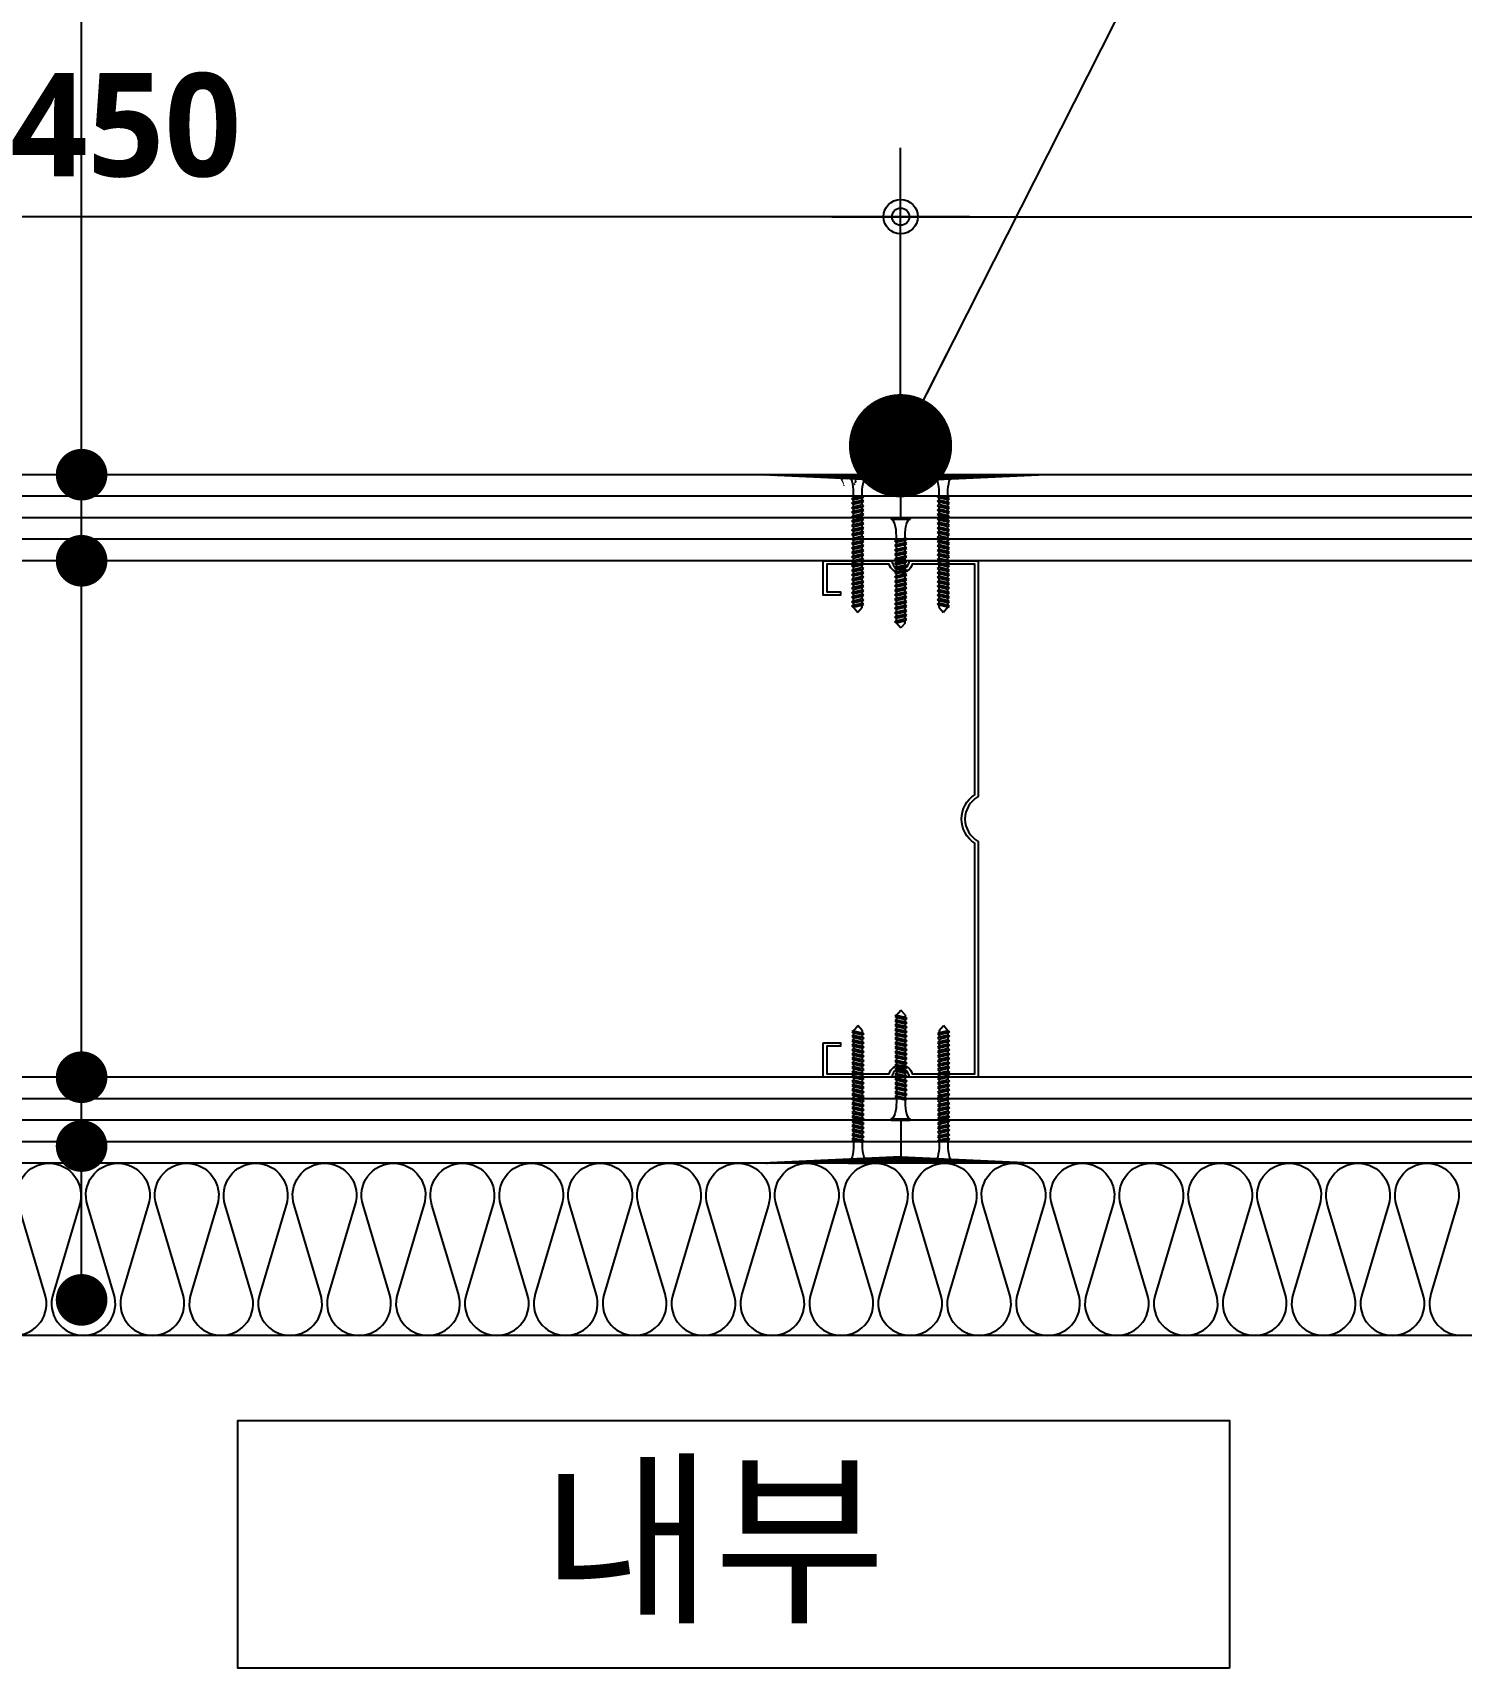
# Model space of a CAD drawing. Extents: x 200 to 24872, y 200 to 5740.
# Drawn here: x 19695.4 to 20110.3, y 1732 to 2207 of the extents above; entities that cross this region are included whole.
import ezdxf

# ---------------------------------------------------------------- set-up
doc = ezdxf.new("R2010")
doc.units = 0
doc.header["$LTSCALE"] = 10
doc.header["$MEASUREMENT"] = 0
doc.header["$PDSIZE"] = -2
doc.layers.get('0').update_dxf_attribs({"linetype": 'CONTINUOUS'})
doc.layers.get('Defpoints').update_dxf_attribs({"color": 143, "linetype": 'CONTINUOUS'})
for name, color, linetype in [('A-ANNO-LEAD', 4, 'CONTINUOUS'), ('A-ANNO-TEXT1', 7, 'CONTINUOUS'), ('A-DIM', 7, 'CONTINUOUS'), ('A-ELE9', 9, 'CONTINUOUS'), ('A-insul', 251, 'CONTINUOUS'), ('A-LEADER', 7, 'CONTINUOUS'), ('A-ST-AXIS-BUB', 7, 'CONTINUOUS'), ('A-ST-AXIS-DIM', 7, 'CONTINUOUS'), ('A-STUD', 3, 'CONTINUOUS'), ('A-WALL-DRY', 7, 'CONTINUOUS'), ('나사못32', 8, 'CONTINUOUS'), ('나사못40', 8, 'CONTINUOUS'), ('조인트컴파운드', 8, 'CONTINUOUS')]:
    doc.layers.add(name, color=color, linetype=linetype)
doc.styles.add('2020음성 1차', font='NanumGothicBold.ttf')
doc.dimstyles.new('DLEADER', dxfattribs={"dimscale": 50, "dimtxt": 3, "dimasz": 3, "dimexe": 1, "dimexo": 8, "dimgap": 1, "dimtad": 1, "dimdec": 0, "dimrnd": 0.25, "dimdsep": 32, "dimtxsty": '2020음성 1차', "dimblk": 'DOT', "dimcen": 5, "dimclrd": 4, "dimclre": 4, "dimclrt": 3, "dimadec": 0, "dimazin": 0, "dimtfac": 1, "dimtdec": 0, "dimtix": 1, "dimtmove": 2, "dimatfit": 1, "dimldrblk": 'DOT', "dimfxl": 1, "dimarcsym": 0})
doc.dimstyles.new('RI-DOT-150', dxfattribs={"dimscale": 150, "dimtxt": 3, "dimasz": 1, "dimexe": 2, "dimexo": 2, "dimgap": 1, "dimtad": 1, "dimdec": 0, "dimzin": 9, "dimdsep": 46, "dimtxsty": '2020음성 1차', "dimcen": 0, "dimclrd": 256, "dimclre": 256, "dimclrt": 3, "dimadec": 0, "dimazin": 0, "dimtm": 1e-09, "dimtfac": 1, "dimtdec": 0, "dimtix": 1, "dimtmove": 2, "dimatfit": 3, "dimfxl": 1.25, "dimtolj": 1, "dimtzin": 0, "dimlwd": -1, "dimlwe": -1, "dimarcsym": 0})

# ---------------------------------------------------------------- blocks, each defined once
blk = doc.blocks.new('DIMDOT')
at = {"layer": 'A-DIM', "color": 7, "linetype": 'Continuous'}
blk.add_line((-2, 0), (2, 0), dxfattribs=at)
for radius in [0.5, 0.25]:
    blk.add_circle((0, 0), radius, dxfattribs=at)
blk = doc.blocks.new('*D153')
at = {"layer": 'A-ST-AXIS-DIM'}
for p, q in [((19947.48585798964, 2086.111153102946), (19947.48585798964, 2173.61115309353)), ((20397.48585798964, 2086.111153100814), (20397.48585798964, 2173.61115309353)), ((19957.48585798964, 2153.61115309353), (20387.48585798964, 2153.61115309353))]:
    blk.add_line(p, q, dxfattribs=at)
at = {"layer": 'Defpoints', "color": 0}
for p in [(20397.48585798964, 2153.61115309353), (19947.48585798964, 2071.111153102946), (20397.48585798964, 2071.111153100814)]:
    blk.add_point(p, dxfattribs=at)
at = {"layer": 'A-ST-AXIS-DIM', "linetype": 'ByBlock', "xscale": 10, "yscale": 10, "zscale": 10, "rotation": 180}
blk.add_blockref('DIMDOT', (19947.48585798964, 2153.61115309353), dxfattribs=at)
at = {"layer": 'A-ST-AXIS-DIM', "linetype": 'ByBlock', "xscale": 10, "yscale": 10, "zscale": 10}
blk.add_blockref('DIMDOT', (20397.48585798964, 2153.61115309353), dxfattribs=at)
at = {"layer": 'A-ST-AXIS-DIM', "color": 3, "ltscale": 10, "insert": (20172.48585798964, 2180.102630366258), "char_height": 30, "attachment_point": 5, "style": '2020음성 1차'}
blk.add_mtext('\\A1;450', dxfattribs=at)
blk = doc.blocks.new('*D154')
at = {"layer": 'A-ST-AXIS-DIM'}
for p, q in [((19497.48585798964, 2086.111153100814), (19497.48585798964, 2173.61115309353)), ((19947.48585798964, 2086.111153102946), (19947.48585798964, 2173.61115309353)), ((19937.48585798964, 2153.61115309353), (19507.48585798964, 2153.61115309353))]:
    blk.add_line(p, q, dxfattribs=at)
at = {"layer": 'Defpoints', "color": 0}
for p in [(19497.48585798964, 2153.61115309353), (19497.48585798964, 2071.111153100814), (19947.48585798964, 2071.111153102946)]:
    blk.add_point(p, dxfattribs=at)
at = {"layer": 'A-ST-AXIS-DIM', "linetype": 'ByBlock', "xscale": 10, "yscale": 10, "zscale": 10, "rotation": 180}
blk.add_blockref('DIMDOT', (19497.48585798964, 2153.61115309353), dxfattribs=at)
at = {"layer": 'A-ST-AXIS-DIM', "linetype": 'ByBlock', "xscale": 10, "yscale": 10, "zscale": 10}
blk.add_blockref('DIMDOT', (19947.48585798964, 2153.61115309353), dxfattribs=at)
at = {"layer": 'A-ST-AXIS-DIM', "color": 3, "ltscale": 10, "insert": (19722.48585798964, 2180.102630366258), "char_height": 30, "attachment_point": 5, "style": '2020음성 1차'}
blk.add_mtext('\\A1;450', dxfattribs=at)
blk = doc.blocks.new('_Dot')
at = {"color": 0, "lineweight": -2}
blk.add_line((-0.5, 0), (-1, 0), dxfattribs=at)
at = {"color": 0, "const_width": 0.5}
blk.add_lwpolyline([(-0.25, 0, 1), (0.25, 0, 1)], format="xyb", close=True, dxfattribs=at)
blk = doc.blocks.new('SYM-DOT')
at = {"layer": 'A-LEADER', "const_width": 7.5}
blk.add_lwpolyline([(-7.059022421001259, 1.842695543846275, 1), (0.4409775789987407, 1.842695543846275, 1)], format="xyb", close=True, dxfattribs=at)
blk = doc.blocks.new('kcc나사못32')
at = {"layer": '나사못32'}
for p, q in [((1.500005058944225, 29.89999868441373), (1.000005058944225, 29.59999868436717)), ((1.000005058944225, 29.59999868436717), (1.500005058944225, 29.2999986843206)), ((1.500005058944225, 28.59999868436716), (1.000005058944225, 28.2999986843206)), ((1.500005058944225, 30.59999868436717), (2.750005058944225, 31.99999868427403)), ((1.500005058944225, 30.59999868436717), (1.500005058944225, 29.89999868441373)), ((4.000005058944225, 30.49999868427403), (1.500005058944225, 29.89999868441373)), ((4.000005058944225, 29.89999868441373), (1.500005058944225, 29.89999868441373)), ((4.000005058944225, 29.89999868441373), (1.500005058944225, 29.2999986843206)), ((1.500005058944225, 29.2999986843206), (1.500005058944225, 28.59999868436716)), ((4.000005058944225, 29.19999868422747), (1.500005058944225, 28.59999868436716)), ((4.000005058944225, 28.59999868436716), (1.500005058944225, 28.59999868436716)), ((4.000005058944225, 28.59999868436716), (1.500005058944225, 27.99999868427403)), ((4.000005058944225, 30.49999868427403), (2.750005058944225, 31.99999868427403)), ((4.000005058944225, 30.49999868427403), (4.500005058944224, 30.19999868422747)), ((4.500005058944224, 30.19999868422747), (4.000005058944225, 29.89999868441373)), ((4.000005058944225, 29.89999868441373), (4.000005058944225, 29.19999868422747)), ((4.000005058944225, 29.19999868422747), (4.500005058944224, 28.89999868441373)), ((4.500005058944224, 28.89999868441373), (4.000005058944225, 28.59999868436716)), ((4.000005058944225, 28.59999868436716), (4.000005058944225, 27.89999868441373)), ((1.000005058944225, 28.2999986843206), (1.500005058944225, 27.99999868427403)), ((1.500005058944225, 27.2999986843206), (1.000005058944225, 26.99999868427403)), ((1.000005058944225, 26.99999868427403), (1.500005058944225, 26.69999868422747)), ((1.500005058944225, 25.99999868427403), (1.000005058944225, 25.69999868422747)), ((1.000005058944225, 25.69999868422747), (1.500005058944225, 25.39999868441373)), ((1.500005058944225, 24.69999868422747), (1.000005058944225, 24.39999868441373)), ((1.000005058944225, 24.39999868441373), (1.500005058944225, 24.09999868436717)), ((1.500005058944225, 27.99999868427403), (1.500005058944225, 27.2999986843206)), ((4.000005058944225, 27.89999868441373), (1.500005058944225, 27.2999986843206)), ((4.000005058944225, 27.2999986843206), (1.500005058944225, 27.2999986843206)), ((4.000005058944225, 27.2999986843206), (1.500005058944225, 26.69999868422747)), ((1.500005058944225, 26.69999868422747), (1.500005058944225, 25.99999868427403)), ((4.000005058944225, 26.59999868436717), (1.500005058944225, 25.99999868427403)), ((4.000005058944225, 25.99999868427403), (1.500005058944225, 25.99999868427403)), ((4.000005058944225, 25.99999868427403), (1.500005058944225, 25.39999868441373)), ((1.500005058944225, 25.39999868441373), (1.500005058944225, 24.69999868422747)), ((4.000005058944225, 25.2999986843206), (1.500005058944225, 24.69999868422747)), ((4.000005058944225, 24.69999868422747), (1.500005058944225, 24.69999868422747)), ((4.000005058944225, 24.69999868422747), (1.500005058944225, 24.09999868436717)), ((1.500005058944225, 24.09999868436717), (1.500005058944225, 23.39999868441373)), ((4.000005058944225, 23.99999868427403), (1.500005058944225, 23.39999868441373)), ((4.000005058944225, 27.89999868441373), (4.500005058944224, 27.59999868436717)), ((4.500005058944224, 27.59999868436717), (4.000005058944225, 27.2999986843206)), ((4.000005058944225, 27.2999986843206), (4.000005058944225, 26.59999868436717)), ((4.000005058944225, 26.59999868436717), (4.500005058944224, 26.2999986843206)), ((4.500005058944224, 26.2999986843206), (4.000005058944225, 25.99999868427403)), ((4.000005058944225, 25.99999868427403), (4.000005058944225, 25.2999986843206)), ((4.000005058944225, 25.2999986843206), (4.500005058944224, 24.99999868427404)), ((4.500005058944224, 24.99999868427404), (4.000005058944225, 24.69999868422747)), ((4.000005058944225, 24.69999868422747), (4.000005058944225, 23.99999868427403)), ((4.000005058944225, 23.99999868427403), (4.500005058944224, 23.69999868422747)), ((1.500005058944225, 23.39999868441373), (1.000005058944225, 23.09999868436717)), ((1.000005058944225, 23.09999868436717), (1.500005058944225, 22.7999986843206)), ((1.500005058944225, 22.09999868436717), (1.000005058944225, 21.7999986843206)), ((1.000005058944225, 21.7999986843206), (1.500005058944225, 21.49999868427403)), ((1.500005058944225, 20.7999986843206), (1.000005058944225, 20.49999868427403)), ((1.000005058944225, 20.49999868427403), (1.500005058944225, 20.19999868422747)), ((1.500005058944225, 19.49999868427403), (1.000005058944225, 19.19999868422747)), ((1.000005058944225, 19.19999868422747), (1.500005058944225, 18.89999868441373)), ((4.000005058944225, 23.39999868441373), (1.500005058944225, 23.39999868441373)), ((4.000005058944225, 23.39999868441373), (1.500005058944225, 22.7999986843206)), ((1.500005058944225, 22.7999986843206), (1.500005058944225, 22.09999868436717)), ((4.000005058944225, 22.69999868422747), (1.500005058944225, 22.09999868436717)), ((4.000005058944225, 22.09999868436717), (1.500005058944225, 22.09999868436717)), ((4.000005058944225, 22.09999868436717), (1.500005058944225, 21.49999868427403)), ((1.500005058944225, 21.49999868427403), (1.500005058944225, 20.7999986843206)), ((4.000005058944225, 21.39999868441373), (1.500005058944225, 20.7999986843206)), ((4.000005058944225, 20.7999986843206), (1.500005058944225, 20.7999986843206)), ((4.000005058944225, 20.7999986843206), (1.500005058944225, 20.19999868422747)), ((1.500005058944225, 20.19999868422747), (1.500005058944225, 19.49999868427403)), ((4.000005058944225, 20.09999868436716), (1.500005058944225, 19.49999868427403)), ((4.000005058944225, 19.49999868427403), (1.500005058944225, 19.49999868427403)), ((4.000005058944225, 19.49999868427403), (1.500005058944225, 18.89999868441373)), ((4.500005058944224, 23.69999868422747), (4.000005058944225, 23.39999868441373)), ((4.000005058944225, 23.39999868441373), (4.000005058944225, 22.69999868422747)), ((4.000005058944225, 22.69999868422747), (4.500005058944224, 22.39999868441373)), ((4.500005058944224, 22.39999868441373), (4.000005058944225, 22.09999868436717)), ((4.000005058944225, 22.09999868436717), (4.000005058944225, 21.39999868441373)), ((4.000005058944225, 21.39999868441373), (4.500005058944224, 21.09999868436716)), ((4.500005058944224, 21.09999868436716), (4.000005058944225, 20.7999986843206)), ((4.000005058944225, 20.7999986843206), (4.000005058944225, 20.09999868436716)), ((4.000005058944225, 20.09999868436716), (4.500005058944224, 19.7999986843206)), ((4.500005058944224, 19.7999986843206), (4.000005058944225, 19.49999868427403)), ((4.000005058944225, 19.49999868427403), (4.000005058944225, 18.7999986843206)), ((1.500005058944225, 18.19999868422747), (1.000005058944225, 17.89999868441373)), ((1.000005058944225, 17.89999868441373), (1.500005058944225, 17.59999868436716)), ((1.500005058944225, 16.89999868441373), (1.000005058944225, 16.59999868436716)), ((1.000005058944225, 16.59999868436716), (1.500005058944225, 16.2999986843206)), ((1.500005058944225, 15.59999868436716), (1.000005058944225, 15.2999986843206)), ((1.000005058944225, 15.2999986843206), (1.500005058944225, 14.99999868427403)), ((1.500005058944225, 14.2999986843206), (1.000005058944225, 13.99999868427403)), ((1.500005058944225, 18.89999868441373), (1.500005058944225, 18.19999868422747)), ((4.000005058944225, 18.7999986843206), (1.500005058944225, 18.19999868422747)), ((4.000005058944225, 18.19999868422747), (1.500005058944225, 18.19999868422747)), ((4.000005058944225, 18.19999868422747), (1.500005058944225, 17.59999868436716)), ((1.500005058944225, 17.59999868436716), (1.500005058944225, 16.89999868441373)), ((4.000005058944225, 17.49999868427403), (1.500005058944225, 16.89999868441373)), ((4.000005058944225, 16.89999868441373), (1.500005058944225, 16.89999868441373)), ((4.000005058944225, 16.89999868441373), (1.500005058944225, 16.2999986843206)), ((1.500005058944225, 16.2999986843206), (1.500005058944225, 15.59999868436716)), ((4.000005058944225, 16.19999868422747), (1.500005058944225, 15.59999868436716)), ((4.000005058944225, 15.59999868436716), (1.500005058944225, 15.59999868436716)), ((4.000005058944225, 15.59999868436716), (1.500005058944225, 14.99999868427403)), ((1.500005058944225, 14.99999868427403), (1.500005058944225, 14.2999986843206)), ((4.000005058944225, 14.89999868441373), (1.500005058944225, 14.2999986843206)), ((4.000005058944225, 14.2999986843206), (1.500005058944225, 14.2999986843206)), ((4.000005058944225, 14.2999986843206), (1.500005058944225, 13.69999868422747)), ((4.000005058944225, 18.7999986843206), (4.500005058944224, 18.49999868427403)), ((4.500005058944224, 18.49999868427403), (4.000005058944225, 18.19999868422747)), ((4.000005058944225, 18.19999868422747), (4.000005058944225, 17.49999868427403)), ((4.000005058944225, 17.49999868427403), (4.500005058944224, 17.19999868422746)), ((4.500005058944224, 17.19999868422746), (4.000005058944225, 16.89999868441373)), ((4.000005058944225, 16.89999868441373), (4.000005058944225, 16.19999868422747)), ((4.000005058944225, 16.19999868422747), (4.500005058944224, 15.89999868441373)), ((4.500005058944224, 15.89999868441373), (4.000005058944225, 15.59999868436716)), ((4.000005058944225, 15.59999868436716), (4.000005058944225, 14.89999868441373)), ((4.000005058944225, 14.89999868441373), (4.500005058944224, 14.59999868436716)), ((4.500005058944224, 14.59999868436716), (4.000005058944225, 14.2999986843206)), ((4.000005058944225, 14.2999986843206), (4.000005058944225, 13.59999868436716)), ((1.000005058944225, 13.99999868427403), (1.500005058944225, 13.69999868422747)), ((1.500005058944225, 12.99999868427403), (1.000005058944225, 12.69999868422746)), ((1.000005058944225, 12.69999868422746), (1.500005058944225, 12.39999868441373)), ((1.500005058944225, 11.69999868422746), (1.000005058944225, 11.39999868441373)), ((1.000005058944225, 11.39999868441373), (1.500005058944225, 11.09999868436716)), ((1.500005058944225, 10.39999868441373), (1.000005058944225, 10.09999868436716)), ((1.000005058944225, 10.09999868436716), (1.500005058944225, 9.799998684320597)), ((1.500005058944225, 13.69999868422747), (1.500005058944225, 12.99999868427403)), ((4.000005058944225, 13.59999868436716), (1.500005058944225, 12.99999868427403)), ((4.000005058944225, 12.99999868427403), (1.500005058944225, 12.99999868427403)), ((4.000005058944225, 12.99999868427403), (1.500005058944225, 12.39999868441373)), ((1.500005058944225, 12.39999868441373), (1.500005058944225, 11.69999868422746)), ((4.000005058944225, 12.2999986843206), (1.500005058944225, 11.69999868422746)), ((4.000005058944225, 11.69999868422746), (1.500005058944225, 11.69999868422746)), ((4.000005058944225, 11.69999868422746), (1.500005058944225, 11.09999868436716)), ((1.500005058944225, 11.09999868436716), (1.500005058944225, 10.39999868441373)), ((4.000005058944225, 10.99999868427403), (1.500005058944225, 10.39999868441373)), ((4.000005058944225, 10.39999868441373), (1.500005058944225, 10.39999868441373)), ((4.000005058944225, 10.39999868441373), (1.500005058944225, 9.799998684320597)), ((1.500005058944225, 9.799998684320597), (1.500005058944225, 9.099998684367165)), ((4.000005058944225, 9.699998684227467), (1.500005058944225, 9.099998684367165)), ((4.000005058944225, 13.59999868436716), (4.500005058944224, 13.2999986843206)), ((4.500005058944224, 13.2999986843206), (4.000005058944225, 12.99999868427403)), ((4.000005058944225, 12.99999868427403), (4.000005058944225, 12.2999986843206)), ((4.000005058944225, 12.2999986843206), (4.500005058944224, 11.99999868427403)), ((4.500005058944224, 11.99999868427403), (4.000005058944225, 11.69999868422746)), ((4.000005058944225, 11.69999868422746), (4.000005058944225, 10.99999868427403)), ((4.000005058944225, 10.99999868427403), (4.500005058944224, 10.69999868422746)), ((4.500005058944224, 10.69999868422746), (4.000005058944225, 10.39999868441373)), ((4.000005058944225, 10.39999868441373), (4.000005058944225, 9.699998684227467)), ((4.000005058944225, 9.699998684227467), (4.500005058944224, 9.399998684413733)), ((1.500005058944225, 9.099998684367165), (1.000005058944225, 8.799998684320597)), ((1.000005058944225, 8.799998684320597), (1.500005058944225, 8.499998684274033)), ((1.500005058944225, 7.799998684320598), (1.000005058944225, 7.499998684274032)), ((1.000005058944225, 7.499998684274032), (1.500005058944225, 7.199998684227466)), ((1.500005058944225, 6.499998684274032), (1.000005058944225, 6.199998684227466)), ((1.000005058944225, 6.199998684227466), (1.500005058944225, 5.899998684413731)), ((4.000005058944225, 9.099998684367165), (1.500005058944225, 9.099998684367165)), ((4.000005058944225, 9.099998684367165), (1.500005058944225, 8.499998684274033)), ((1.500005058944225, 8.499998684274033), (1.500005058944225, 7.799998684320598)), ((4.000005058944225, 8.399998684413731), (1.500005058944225, 7.799998684320598)), ((4.000005058944225, 7.799998684320598), (1.500005058944225, 7.799998684320598)), ((4.000005058944225, 7.799998684320598), (1.500005058944225, 7.199998684227466)), ((1.500005058944225, 7.199998684227466), (1.500005058944225, 6.499998684274032)), ((4.000005058944225, 7.099998684367164), (1.500005058944225, 6.499998684274032)), ((4.000005058944225, 6.499998684274032), (1.500005058944225, 6.499998684274032)), ((4.000005058944225, 6.499998684274032), (1.500005058944225, 5.899998684413731)), ((1.500005058944225, 5.899998684413731), (1.500005058944225, 5.399998684413731)), ((4.500005058944224, 9.399998684413733), (4.000005058944225, 9.099998684367165)), ((4.000005058944225, 9.099998684367165), (4.000005058944225, 8.399998684413731)), ((4.000005058944225, 8.399998684413731), (4.500005058944224, 8.099998684367165)), ((4.500005058944224, 8.099998684367165), (4.000005058944225, 7.799998684320598)), ((4.000005058944225, 7.799998684320598), (4.000005058944225, 7.099998684367164)), ((4.000005058944225, 7.099998684367164), (4.500005058944224, 6.799998684320598)), ((4.500005058944224, 6.799998684320598), (4.000005058944225, 6.499998684274032)), ((4.000005058944225, 6.499998684274032), (4.000005058944225, 5.399998684413731)), ((5.0589442253e-06, -1.3157259673e-06), (5.0589442253e-06, 0.3999986844137311)), ((5.500005058944224, 0.3999986844137311), (5.0589442253e-06, 0.3999986844137311)), ((5.500005058944224, -1.3157259673e-06), (5.500005058944224, 0.3999986844137311)), ((5.500005058944224, -1.3157259673e-06), (5.0589442253e-06, -1.3157259673e-06))]:
    blk.add_line(p, q, dxfattribs=at)
at = {"layer": '나사못32', "extrusion": (0, 0, -1)}
blk.add_ellipse((5.0589442253e-06, 5.399998684413731), major_axis=(1.549203e-10, 5), ratio=0.3, start_param=1.570796326785601, end_param=3.141592653486512, dxfattribs=at)
at = {"layer": '나사못32'}
blk.add_ellipse((5.500005058944224, 5.399998684413731), major_axis=(2.59983e-11, 5), ratio=0.3, start_param=1.570796326796456, end_param=3.141592653607123, dxfattribs=at)
blk = doc.blocks.new('kcc나사못40')
at = {"layer": '나사못40'}
for p, q in [((1.500000002384354, 38.49999986732496), (1.000000002384354, 38.19999986732496)), ((1.000000002384354, 38.19999986732496), (1.500000002384354, 37.89999986732496)), ((1.500000002384354, 38.49999986732496), (2.750000002384354, 39.99999986732496)), ((1.500000002384354, 38.49999986732496), (4.000000002384353, 37.89999986732496)), ((4.000000002384353, 38.59999986732497), (2.750000002384354, 39.99999986732496)), ((4.000000002384339, 38.59999986732497), (4.000000002384326, 37.89999986732496)), ((1.500000002384354, 37.19999986732496), (1.000000002384354, 36.89999986732496)), ((1.000000002384354, 36.89999986732496), (1.500000002384354, 36.59999986732497)), ((1.500000002384382, 35.89999986732498), (1.000000002384382, 35.59999986732497)), ((1.000000002384382, 35.59999986732497), (1.500000002384382, 35.29999986732498)), ((1.50000000238441, 34.599999867325), (1.00000000238441, 34.299999867325)), ((1.00000000238441, 34.299999867325), (1.50000000238441, 33.999999867325)), ((1.500000002384439, 33.29999986732501), (1.000000002384439, 32.99999986732502)), ((1.500000002384354, 37.89999986732496), (4.000000002384353, 37.29999986732497)), ((1.500000002384354, 37.89999986732495), (1.500000002384354, 37.19999986732496)), ((1.500000002384354, 37.89999986732495), (4.000000002384353, 37.89999986732496)), ((1.500000002384354, 37.19999986732496), (4.000000002384353, 36.59999986732497)), ((1.500000002384354, 36.59999986732497), (4.000000002384353, 35.99999986732497)), ((1.500000002384382, 36.59999986732497), (1.500000002384382, 35.89999986732496)), ((1.500000002384382, 36.59999986732497), (4.000000002384311, 36.59999986732497)), ((1.500000002384382, 35.89999986732498), (4.000000002384382, 35.29999986732498)), ((1.500000002384382, 35.29999986732498), (4.000000002384382, 34.69999986732498)), ((1.50000000238441, 35.29999986732498), (1.50000000238441, 34.59999986732498)), ((1.500000002384382, 35.29999986732498), (4.000000002384382, 35.29999986732498)), ((1.50000000238441, 34.599999867325), (4.00000000238441, 33.999999867325)), ((1.500000002384439, 33.999999867325), (1.500000002384439, 33.299999867325)), ((1.50000000238441, 33.999999867325), (4.00000000238441, 33.39999986732501)), ((1.500000002384439, 33.999999867325), (4.000000002384368, 33.999999867325)), ((1.500000002384439, 33.29999986732501), (4.000000002384439, 32.69999986732502)), ((4.000000002384353, 37.89999986732496), (4.500000002384353, 37.59999986732497)), ((4.500000002384353, 37.59999986732497), (4.000000002384353, 37.29999986732497)), ((4.000000002384326, 37.29999986732496), (4.000000002384311, 36.59999986732497)), ((4.000000002384353, 36.59999986732497), (4.500000002384353, 36.29999986732499)), ((4.500000002384353, 36.29999986732499), (4.000000002384353, 35.99999986732497)), ((4.000000002384353, 35.99999986732497), (4.000000002384339, 35.29999986732498)), ((4.000000002384382, 35.29999986732498), (4.500000002384382, 34.999999867325)), ((4.500000002384382, 34.999999867325), (4.000000002384382, 34.69999986732498)), ((4.000000002384382, 34.69999986732498), (4.000000002384368, 33.999999867325)), ((4.00000000238441, 33.999999867325), (4.50000000238441, 33.69999986732502)), ((4.50000000238441, 33.69999986732502), (4.00000000238441, 33.39999986732501)), ((4.00000000238441, 33.39999986732501), (4.000000002384396, 32.69999986732502)), ((1.000000002384439, 32.99999986732502), (1.500000002384439, 32.69999986732502)), ((1.500000002384467, 31.99999986732503), (1.000000002384467, 31.69999986732503)), ((1.000000002384467, 31.69999986732503), (1.500000002384467, 31.39999986732504)), ((1.500000002384496, 30.69999986732505), (1.000000002384496, 30.39999986732505)), ((1.000000002384496, 30.39999986732505), (1.500000002384496, 30.09999986732506)), ((1.500000002384524, 29.39999986732507), (1.000000002384524, 29.09999986732507)), ((1.000000002384524, 29.09999986732507), (1.500000002384524, 28.79999986732507)), ((1.500000002384439, 32.69999986732502), (4.000000002384439, 32.09999986732503)), ((1.500000002384467, 32.69999986732502), (1.500000002384467, 31.99999986732502)), ((1.500000002384467, 32.69999986732502), (4.000000002384439, 32.69999986732502)), ((1.500000002384467, 31.99999986732503), (4.000000002384467, 31.39999986732504)), ((1.500000002384496, 31.39999986732504), (1.500000002384496, 30.69999986732503)), ((1.500000002384467, 31.39999986732504), (4.000000002384467, 30.79999986732504)), ((1.500000002384496, 31.39999986732504), (4.000000002384425, 31.39999986732504)), ((1.500000002384496, 30.69999986732505), (4.000000002384496, 30.09999986732506)), ((1.500000002384496, 30.09999986732506), (4.000000002384496, 29.49999986732506)), ((1.500000002384524, 30.09999986732506), (1.500000002384524, 29.39999986732505)), ((1.500000002384524, 30.09999986732506), (4.000000002384454, 30.09999986732506)), ((1.500000002384524, 29.39999986732507), (4.000000002384524, 28.79999986732507)), ((1.500000002384552, 28.79999986732507), (1.500000002384552, 28.09999986732507)), ((1.500000002384524, 28.79999986732507), (4.000000002384524, 28.19999986732508)), ((1.500000002384552, 28.79999986732507), (4.000000002384481, 28.79999986732507)), ((4.000000002384439, 32.69999986732502), (4.500000002384438, 32.39999986732504)), ((4.500000002384438, 32.39999986732504), (4.000000002384439, 32.09999986732503)), ((4.000000002384439, 32.09999986732503), (4.000000002384425, 31.39999986732504)), ((4.000000002384467, 31.39999986732504), (4.500000002384467, 31.09999986732506)), ((4.500000002384467, 31.09999986732506), (4.000000002384467, 30.79999986732504)), ((4.000000002384467, 30.79999986732504), (4.000000002384454, 30.09999986732506)), ((4.000000002384496, 30.09999986732506), (4.500000002384496, 29.79999986732507)), ((4.500000002384496, 29.79999986732507), (4.000000002384496, 29.49999986732506)), ((4.000000002384496, 29.49999986732506), (4.000000002384481, 28.79999986732507)), ((4.000000002384524, 28.79999986732507), (4.500000002384523, 28.49999986732509)), ((1.500000002384552, 28.09999986732508), (1.000000002384552, 27.79999986732509)), ((1.000000002384552, 27.79999986732509), (1.500000002384552, 27.49999986732509)), ((1.500000002384581, 26.7999998673251), (1.000000002384581, 26.4999998673251)), ((1.000000002384581, 26.4999998673251), (1.500000002384581, 26.19999986732511)), ((1.500000002384609, 25.49999986732512), (1.000000002384609, 25.19999986732512)), ((1.000000002384609, 25.19999986732512), (1.500000002384609, 24.89999986732512)), ((1.500000002384638, 24.19999986732513), (1.000000002384638, 23.89999986732513)), ((1.000000002384638, 23.89999986732513), (1.500000002384638, 23.59999986732514)), ((1.500000002384552, 28.09999986732508), (4.000000002384552, 27.49999986732509)), ((1.500000002384552, 27.49999986732509), (4.000000002384552, 26.89999986732509)), ((1.500000002384581, 27.49999986732509), (1.500000002384581, 26.79999986732509)), ((1.500000002384581, 27.49999986732509), (4.00000000238451, 27.49999986732509)), ((1.500000002384581, 26.7999998673251), (4.000000002384581, 26.19999986732511)), ((1.500000002384609, 26.19999986732511), (1.500000002384609, 25.4999998673251)), ((1.500000002384581, 26.19999986732511), (4.000000002384581, 25.59999986732511)), ((1.500000002384609, 26.19999986732511), (4.000000002384538, 26.19999986732511)), ((1.500000002384609, 25.49999986732512), (4.000000002384609, 24.89999986732512)), ((1.500000002384609, 24.89999986732512), (4.000000002384609, 24.29999986732513)), ((1.500000002384638, 24.89999986732512), (1.500000002384638, 24.19999986732512)), ((1.500000002384638, 24.89999986732512), (4.000000002384566, 24.89999986732512)), ((1.500000002384638, 24.19999986732513), (4.000000002384638, 23.59999986732514)), ((4.500000002384523, 28.49999986732509), (4.000000002384524, 28.19999986732508)), ((4.000000002384524, 28.19999986732508), (4.00000000238451, 27.49999986732509)), ((4.000000002384552, 27.49999986732509), (4.500000002384552, 27.1999998673251)), ((4.500000002384552, 27.1999998673251), (4.000000002384552, 26.89999986732509)), ((4.000000002384552, 26.89999986732509), (4.000000002384538, 26.19999986732511)), ((4.000000002384581, 26.19999986732511), (4.500000002384581, 25.89999986732512)), ((4.500000002384581, 25.89999986732512), (4.000000002384581, 25.59999986732511)), ((4.000000002384581, 25.59999986732511), (4.000000002384566, 24.89999986732512)), ((4.000000002384609, 24.89999986732512), (4.500000002384608, 24.59999986732514)), ((4.500000002384608, 24.59999986732514), (4.000000002384609, 24.29999986732513)), ((4.000000002384609, 24.29999986732513), (4.000000002384596, 23.59999986732514)), ((1.500000002384666, 22.89999986732515), (1.000000002384666, 22.59999986732515)), ((1.000000002384666, 22.59999986732515), (1.500000002384666, 22.29999986732515)), ((1.500000002384695, 21.59999986732517), (1.000000002384695, 21.29999986732517)), ((1.000000002384695, 21.29999986732517), (1.500000002384695, 20.99999986732517)), ((1.500000002384723, 20.29999986732518), (1.000000002384723, 19.99999986732518)), ((1.000000002384723, 19.99999986732518), (1.500000002384723, 19.69999986732519)), ((1.500000002384666, 23.59999986732514), (1.500000002384666, 22.89999986732514)), ((1.500000002384638, 23.59999986732514), (4.000000002384638, 22.99999986732514)), ((1.500000002384666, 23.59999986732514), (4.000000002384596, 23.59999986732514)), ((1.500000002384666, 22.89999986732515), (4.000000002384666, 22.29999986732515)), ((1.500000002384666, 22.29999986732515), (4.000000002384666, 21.69999986732516)), ((1.500000002384695, 22.29999986732515), (1.500000002384695, 21.59999986732515)), ((1.500000002384666, 22.29999986732515), (4.000000002384623, 22.29999986732515)), ((1.500000002384695, 21.59999986732517), (4.000000002384695, 20.99999986732517)), ((1.500000002384723, 20.99999986732517), (1.500000002384723, 20.29999986732517)), ((1.500000002384695, 20.99999986732517), (4.000000002384695, 20.39999986732518)), ((1.500000002384695, 20.99999986732517), (4.000000002384695, 20.99999986732517)), ((1.500000002384723, 20.29999986732518), (4.000000002384724, 19.69999986732519)), ((1.500000002384723, 19.69999986732519), (4.000000002384724, 19.09999986732519)), ((1.500000002384751, 19.69999986732519), (1.500000002384751, 18.99999986732519)), ((1.500000002384751, 19.69999986732519), (4.000000002384724, 19.69999986732519)), ((4.000000002384638, 23.59999986732514), (4.500000002384637, 23.29999986732516)), ((4.500000002384637, 23.29999986732516), (4.000000002384638, 22.99999986732514)), ((4.000000002384638, 22.99999986732514), (4.000000002384623, 22.29999986732515)), ((4.000000002384666, 22.29999986732515), (4.500000002384666, 21.99999986732517)), ((4.500000002384666, 21.99999986732517), (4.000000002384666, 21.69999986732516)), ((4.000000002384666, 21.69999986732516), (4.000000002384652, 20.99999986732517)), ((4.000000002384695, 20.99999986732517), (4.500000002384695, 20.69999986732519)), ((4.500000002384695, 20.69999986732519), (4.000000002384695, 20.39999986732518)), ((4.000000002384695, 20.39999986732518), (4.00000000238468, 19.69999986732519)), ((4.000000002384724, 19.69999986732519), (4.500000002384723, 19.39999986732521)), ((4.500000002384723, 19.39999986732521), (4.000000002384724, 19.09999986732519)), ((4.000000002384724, 19.09999986732519), (4.000000002384709, 18.39999986732521)), ((1.500000002384751, 18.9999998673252), (1.000000002384751, 18.6999998673252)), ((1.000000002384751, 18.6999998673252), (1.500000002384751, 18.39999986732521)), ((1.50000000238478, 17.69999986732521), (1.00000000238478, 17.39999986732522)), ((1.00000000238478, 17.39999986732522), (1.50000000238478, 17.09999986732522)), ((1.500000002384808, 16.39999986732523), (1.000000002384808, 16.09999986732524)), ((1.000000002384808, 16.09999986732524), (1.500000002384808, 15.79999986732524)), ((1.500000002384837, 15.09999986732525), (1.000000002384837, 14.79999986732525)), ((1.000000002384837, 14.79999986732525), (1.500000002384837, 14.49999986732526)), ((1.500000002384751, 18.9999998673252), (4.000000002384751, 18.39999986732521)), ((1.50000000238478, 18.39999986732521), (1.50000000238478, 17.6999998673252)), ((1.500000002384751, 18.39999986732521), (4.000000002384751, 17.79999986732521)), ((1.50000000238478, 18.39999986732521), (4.000000002384709, 18.39999986732521)), ((1.50000000238478, 17.69999986732521), (4.00000000238478, 17.09999986732522)), ((1.50000000238478, 17.09999986732522), (4.00000000238478, 16.49999986732523)), ((1.500000002384808, 17.09999986732522), (1.500000002384808, 16.39999986732522)), ((1.50000000238478, 17.09999986732522), (4.000000002384737, 17.09999986732522)), ((1.500000002384808, 16.39999986732523), (4.000000002384808, 15.79999986732524)), ((1.500000002384837, 15.79999986732524), (1.500000002384837, 15.09999986732523)), ((1.500000002384808, 15.79999986732524), (4.000000002384808, 15.19999986732524)), ((1.500000002384837, 15.79999986732524), (4.000000002384766, 15.79999986732524)), ((1.500000002384837, 15.09999986732525), (4.000000002384836, 14.49999986732526)), ((1.500000002384837, 14.49999986732526), (4.000000002384836, 13.89999986732526)), ((1.500000002384865, 14.49999986732526), (1.500000002384865, 13.79999986732525)), ((1.500000002384865, 14.49999986732526), (4.000000002384794, 14.49999986732526)), ((4.000000002384751, 18.39999986732521), (4.500000002384751, 18.09999986732522)), ((4.500000002384751, 18.09999986732522), (4.000000002384751, 17.79999986732521)), ((4.000000002384751, 17.79999986732521), (4.000000002384737, 17.09999986732522)), ((4.00000000238478, 17.09999986732522), (4.50000000238478, 16.79999986732524)), ((4.50000000238478, 16.79999986732524), (4.00000000238478, 16.49999986732523)), ((4.00000000238478, 16.49999986732523), (4.000000002384766, 15.79999986732524)), ((4.000000002384808, 15.79999986732524), (4.500000002384809, 15.49999986732526)), ((4.500000002384809, 15.49999986732526), (4.000000002384808, 15.19999986732524)), ((4.000000002384808, 15.19999986732524), (4.000000002384794, 14.49999986732526)), ((4.000000002384836, 14.49999986732526), (4.500000002384836, 14.19999986732527)), ((1.500000002384865, 13.79999986732527), (1.000000002384865, 13.49999986732527)), ((1.000000002384865, 13.49999986732527), (1.500000002384865, 13.19999986732527)), ((1.500000002384894, 12.49999986732528), (1.000000002384894, 12.19999986732529)), ((1.000000002384894, 12.19999986732529), (1.500000002384894, 11.89999986732529)), ((1.500000002384922, 11.1999998673253), (1.000000002384922, 10.8999998673253)), ((1.000000002384922, 10.8999998673253), (1.500000002384922, 10.59999986732531)), ((1.50000000238495, 9.89999986732532), (1.00000000238495, 9.599999867325323)), ((1.00000000238495, 9.599999867325323), (1.50000000238495, 9.299999867325324)), ((1.500000002384865, 13.79999986732527), (4.000000002384866, 13.19999986732527)), ((1.500000002384894, 13.19999986732527), (1.500000002384894, 12.49999986732527)), ((1.500000002384865, 13.19999986732527), (4.000000002384866, 12.59999986732528)), ((1.500000002384894, 13.19999986732527), (4.000000002384823, 13.19999986732527)), ((1.500000002384894, 12.49999986732528), (4.000000002384893, 11.89999986732529)), ((1.500000002384894, 11.89999986732529), (4.000000002384893, 11.2999998673253)), ((1.500000002384922, 11.89999986732529), (1.500000002384922, 11.19999986732529)), ((1.500000002384922, 11.89999986732529), (4.000000002384851, 11.89999986732529)), ((1.500000002384922, 11.1999998673253), (4.000000002384922, 10.59999986732531)), ((1.50000000238495, 10.59999986732531), (1.50000000238495, 9.899999867325308)), ((1.500000002384922, 10.59999986732531), (4.000000002384922, 9.999999867325315)), ((1.50000000238495, 10.59999986732531), (4.000000002384879, 10.59999986732531)), ((1.50000000238495, 9.89999986732532), (4.00000000238495, 9.299999867325324)), ((4.500000002384836, 14.19999986732527), (4.000000002384836, 13.89999986732526)), ((4.000000002384836, 13.89999986732526), (4.000000002384823, 13.19999986732527)), ((4.000000002384866, 13.19999986732527), (4.500000002384866, 12.89999986732529)), ((4.500000002384866, 12.89999986732529), (4.000000002384866, 12.59999986732528)), ((4.000000002384866, 12.59999986732528), (4.000000002384851, 11.89999986732529)), ((4.000000002384893, 11.89999986732529), (4.500000002384893, 11.59999986732531)), ((4.500000002384893, 11.59999986732531), (4.000000002384893, 11.2999998673253)), ((4.000000002384893, 11.2999998673253), (4.000000002384879, 10.59999986732531)), ((4.000000002384922, 10.59999986732531), (4.500000002384922, 10.29999986732532)), ((4.500000002384922, 10.29999986732532), (4.000000002384922, 9.999999867325315)), ((4.000000002384922, 9.999999867325315), (4.000000002384908, 9.299999867325324)), ((1.500000002384979, 8.599999867325337), (1.000000002384979, 8.29999986732534)), ((1.000000002384979, 8.29999986732534), (1.500000002384979, 7.999999867325343)), ((1.500000002385007, 7.299999867325353), (1.000000002385007, 6.999999867325357)), ((1.000000002385007, 6.999999867325357), (1.500000002385007, 6.699999867325361)), ((1.50000000238495, 9.299999867325324), (4.00000000238495, 8.699999867325332)), ((1.500000002384979, 9.299999867325324), (1.500000002384979, 8.599999867325323)), ((1.500000002384979, 9.299999867325324), (4.000000002384908, 9.299999867325324)), ((1.500000002384979, 8.599999867325337), (4.000000002384978, 7.999999867325343)), ((1.500000002385007, 7.999999867325343), (1.500000002385007, 7.299999867325339)), ((1.500000002384979, 7.999999867325343), (4.000000002384978, 7.399999867325348)), ((1.500000002384979, 7.999999867325343), (4.000000002384978, 7.999999867325343)), ((1.500000002385007, 7.299999867325353), (4.000000002385007, 6.699999867325361)), ((1.500000002385007, 6.699999867325361), (4.000000002385007, 6.099999867325366)), ((1.500000002385007, 6.699999867325361), (4.000000002384965, 6.699999867325361)), ((1.500000002385007, 6.699999867325361), (1.500000002385021, 5.399999867325383)), ((4.00000000238495, 9.299999867325324), (4.50000000238495, 8.999999867325341)), ((4.50000000238495, 8.999999867325341), (4.00000000238495, 8.699999867325332)), ((4.00000000238495, 8.699999867325332), (4.000000002384936, 7.999999867325343)), ((4.000000002384978, 7.999999867325343), (4.500000002384978, 7.699999867325361)), ((4.500000002384978, 7.699999867325361), (4.000000002384978, 7.399999867325348)), ((4.000000002384978, 7.399999867325348), (4.000000002384965, 6.699999867325361)), ((4.000000002385007, 6.699999867325361), (4.500000002385007, 6.399999867325377)), ((4.500000002385007, 6.399999867325377), (4.000000002385007, 6.099999867325366)), ((4.000000002385007, 6.099999867325366), (4.000000002384994, 5.399999867325377)), ((2.384354e-09, 0.3999998673249578), (5.500000002384354, 0.3999998673249578)), ((2.384354e-09, -1.326750407e-07), (2.384354e-09, 0.3999998673249578)), ((5.500000002384354, -1.326750407e-07), (5.500000002384354, 0.3999998673249578)), ((2.384354e-09, -1.326750407e-07), (5.500000002384354, -1.326750407e-07))]:
    blk.add_line(p, q, dxfattribs=at)
at = {"layer": '나사못40', "extrusion": (0, 0, -1)}
blk.add_ellipse((2.384354e-09, 5.399999867325377), major_axis=(0, -5.000000000000417), ratio=0.299999999999847, start_param=4.712388980384689, end_param=6.283185307179585, dxfattribs=at)
at = {"layer": '나사못40'}
blk.add_ellipse((5.500000002384354, 5.399999867325377), major_axis=(0, -5.000000000000417), ratio=0.299999999999847, start_param=4.712388980384689, end_param=6.283185307179585, dxfattribs=at)

msp = doc.modelspace()

# ---------------------------------------------------------------- hatches: boundary and pattern name
at = {"layer": '조인트컴파운드'}
h = msp.add_hatch(dxfattribs=at)
h.set_pattern_fill('ANSI31', color=256, scale=0.1, style=0)
h.set_pattern_definition([(45, (14681.50678604332, -16588.68214754635), (-0.2245064030267288, 0.2245064030267288), [])])
edge = h.paths.add_edge_path()
edge.add_ellipse((19929.75000000023, 2073.272318674863), major_axis=(1.73867e-11, 4.999999999999999), ratio=0.2999999999998181, start_angle=329.4726416839911, end_angle=360)
edge.add_line((19929.75000000023, 2078.272318674863), (19929.75000000023, 2078.672318674755))
edge.add_line((19929.75000000023, 2078.67231867474), (19907.49999999846, 2078.672318674784))
edge.add_line((19907.49999999846, 2078.672318674799), (19930.5119245903, 2077.579252256677))
h.paths.add_polyline_path([(19935.25000000023, 2078.67231867474), (19929.75000000023, 2078.67231867474), (19929.75000000023, 2078.272318674863), (19935.25000000023, 2078.272318674834)])
edge = h.paths.add_edge_path()
edge.add_ellipse((19935.25000000023, 2073.272318674834), major_axis=(1.71012e-11, 5), ratio=0.2999999999998181, start_angle=360, end_angle=394.4682650453655)
edge.add_line((19935.23416816225, 2078.272318674834), (19929.7656713156, 2078.272318674848))
edge.add_ellipse((19929.75000000023, 2073.272318674863), major_axis=(1.73867e-11, 4.999999999999999), ratio=0.2999999999998181, start_angle=329.47264168399124, end_angle=360, ccw=False)
edge.add_line((19930.5119245903, 2077.579252256692), (19934.40107547498, 2077.394517589681))
edge = h.paths.add_edge_path()
edge.add_line((19987.49999999828, 2078.672318674624), (19935.25000000023, 2078.67231867474))
edge.add_line((19935.25000000023, 2078.67231867474), (19935.25000000023, 2078.272318674834))
edge.add_ellipse((19935.25000000023, 2073.272318674834), major_axis=(1.71012e-11, 5), ratio=0.2999999999998181, start_angle=360, end_angle=394.4682650453655)
edge.add_line((19934.40107547498, 2077.394517589652), (19947.50000000017, 2076.772318674703))
edge.add_line((19947.50000000017, 2076.772318674717), (19987.49999999825, 2078.672318674624))
h = msp.add_hatch(dxfattribs=at)
h.set_pattern_fill('ANSI31', color=256, scale=0.1, style=0)
h.set_pattern_definition([(45, (14681.50678604317, -16784.882147292), (-0.2245064030267288, 0.2245064030267288), [])])
edge = h.paths.add_edge_path()
edge.add_ellipse((19929.75000000009, 1884.07231892892), major_axis=(1.73867e-11, -4.999999999999999), ratio=0.2999999999998181, start_angle=0, end_angle=30.527358316008872, ccw=False)
edge.add_line((19929.75000000009, 1879.072318928935), (19929.75000000009, 1878.672318929035))
edge.add_line((19929.75000000009, 1878.67231892905), (19907.49999999831, 1878.672318928999))
edge.add_line((19907.49999999831, 1878.672318928991), (19930.51192459016, 1879.765385347113))
h.paths.add_polyline_path([(19935.25000000009, 1878.67231892905), (19929.75000000009, 1878.67231892905), (19929.75000000009, 1879.072318928935), (19935.25000000009, 1879.072318928957)])
edge = h.paths.add_edge_path()
edge.add_ellipse((19935.25000000009, 1884.072318928957), major_axis=(1.71012e-11, -5), ratio=0.2999999999998181, start_angle=-34.46826504536551, end_angle=0, ccw=False)
edge.add_line((19935.2341681621, 1879.072318928957), (19929.76567131546, 1879.072318928942))
edge.add_ellipse((19929.75000000009, 1884.07231892892), major_axis=(1.73867e-11, -4.999999999999999), ratio=0.2999999999998181, start_angle=0, end_angle=30.52735831600873)
edge.add_line((19930.51192459016, 1879.765385347106), (19934.40107547483, 1879.950120014109))
edge = h.paths.add_edge_path()
edge.add_line((19987.49999999814, 1878.672318929159), (19935.25000000009, 1878.67231892905))
edge.add_line((19935.25000000009, 1878.67231892905), (19935.25000000009, 1879.072318928957))
edge.add_ellipse((19935.25000000009, 1884.072318928957), major_axis=(1.71012e-11, -5), ratio=0.2999999999998181, start_angle=-34.46826504536551, end_angle=0, ccw=False)
edge.add_line((19934.40107547483, 1879.950120014146), (19947.50000000003, 1880.572318929087))
edge.add_line((19947.50000000003, 1880.572318929073), (19987.49999999811, 1878.672318929159))

# ---------------------------------------------------------------- linework, layer by layer
at = {"layer": 'A-ELE9'}
msp.add_line((20450.00000030709, 1828.672318917379), (19449.99999999882, 1828.672318942699), dxfattribs=at)
at = {"layer": 'A-insul'}
msp.add_lwpolyline([(19690.11999999882, 1828.67231893662, 0.509267), (19698.95999999913, 1840.792318936396), (19691.29999999978, 1866.55231893659, -0.509267), (19700.13000000009, 1878.672318936367, -0.509267), (19708.95999999978, 1866.552318936143), (19701.29999999913, 1840.792318936337, 0.509267), (19710.12999999883, 1828.672318936114, 0.509267), (19718.96999999913, 1840.79231893589), (19711.30999999978, 1866.552318936084, -0.509267), (19720.14000000009, 1878.67231893586, -0.509267), (19728.96999999978, 1866.552318935636), (19721.30999999913, 1840.792318935831, 0.509267), (19730.13999999882, 1828.672318935607, 0.509267), (19738.97999999913, 1840.792318935383), (19731.31999999978, 1866.552318935577, -0.509267), (19740.15000000009, 1878.672318935353, -0.509267), (19748.97999999978, 1866.55231893513), (19741.31999999913, 1840.792318935324, 0.509267), (19750.14999999882, 1828.672318935101, 0.509267), (19758.98999999913, 1840.792318934877), (19751.32999999978, 1866.552318935071, -0.509267), (19760.16000000009, 1878.672318934847, -0.509267), (19768.98999999978, 1866.552318934623), (19761.32999999913, 1840.792318934818, 0.509267), (19770.15999999882, 1828.672318934594, 0.509267), (19778.99999999913, 1840.79231893437), (19771.33999999979, 1866.552318934564, -0.509267), (19780.17000000009, 1878.67231893434, -0.509267), (19788.99999999978, 1866.552318934117), (19781.33999999913, 1840.792318934311, 0.509267), (19790.16999999883, 1828.672318934087, 0.509267), (19799.00999999913, 1840.792318933863), (19791.34999999978, 1866.552318934057, -0.509267), (19800.18000000009, 1878.672318933834, -0.509267), (19809.00999999978, 1866.55231893361), (19801.34999999913, 1840.792318933804, 0.509267), (19810.17999999883, 1828.672318933581, 0.509267), (19819.01999999913, 1840.792318933357), (19811.35999999978, 1866.552318933551, -0.509267), (19820.19000000009, 1878.672318933327, -0.509267), (19829.01999999979, 1866.552318933103), (19821.35999999913, 1840.792318933298, 0.509267), (19830.18999999882, 1828.672318933074, 0.509267), (19839.02999999913, 1840.79231893285), (19831.36999999978, 1866.552318933044, -0.509267), (19840.20000000009, 1878.67231893282, -0.509267), (19849.02999999978, 1866.552318932597), (19841.36999999913, 1840.792318932791, 0.509267), (19850.19999999883, 1828.672318932568, 0.509267), (19859.03999999914, 1840.792318932344), (19851.37999999979, 1866.552318932538, -0.509267), (19860.21000000009, 1878.672318932314, -0.509267), (19869.03999999978, 1866.55231893209), (19861.37999999913, 1840.792318932285, 0.509267), (19870.20999999883, 1828.672318932061, 0.509267), (19879.04999999913, 1840.792318931837), (19871.38999999978, 1866.552318932031, -0.509267), (19880.22000000009, 1878.672318931807, -0.509267), (19889.04999999978, 1866.552318931584), (19881.38999999913, 1840.792318931778, 0.509267), (19890.21999999883, 1828.672318931554, 0.509267), (19899.05999999913, 1840.792318931331), (19891.39999999978, 1866.552318931524, -0.509267), (19900.23000000009, 1878.672318931301, -0.509267), (19909.05999999979, 1866.552318931077), (19901.39999999914, 1840.792318931271, 0.509267), (19910.22999999882, 1828.672318931048, 0.509267), (19919.06999999913, 1840.792318930824), (19911.40999999979, 1866.552318931018, -0.509267), (19920.24000000009, 1878.672318930794, -0.509267), (19929.06999999979, 1866.55231893057), (19921.40999999913, 1840.792318930765, 0.509267), (19930.23999999883, 1828.672318930541, 0.509267), (19939.07999999914, 1840.792318930317), (19931.41999999979, 1866.552318930511, -0.509267), (19940.25000000009, 1878.672318930287, -0.509267), (19949.07999999978, 1866.552318930064), (19941.41999999913, 1840.792318930258, 0.509267), (19950.24999999883, 1828.672318930035, 0.509267), (19959.08999999913, 1840.792318929811), (19951.42999999979, 1866.552318930005, -0.509267), (19960.26000000009, 1878.672318929781, -0.509267), (19969.08999999979, 1866.552318929557), (19961.42999999913, 1840.792318929752, 0.509267), (19970.25999999883, 1828.672318929528, 0.509267), (19979.09999999913, 1840.792318929304), (19971.43999999978, 1866.552318929498, -0.509267), (19980.27000000009, 1878.672318929274, -0.509267), (19989.09999999979, 1866.552318929051), (19981.43999999914, 1840.792318929245, 0.509267), (19990.26999999883, 1828.672318929021, 0.509267), (19999.10999999913, 1840.792318928798), (19991.44999999979, 1866.552318928992, -0.509267), (20000.28000000009, 1878.672318928768, -0.509267), (20009.10999999979, 1866.552318928544), (20001.44999999913, 1840.792318928738, 0.509267), (20010.27999999883, 1828.672318928515, 0.509267), (20019.11999999914, 1840.792318928291), (20011.45999999979, 1866.552318928485, -0.509267), (20020.2900000001, 1878.672318928261, -0.509267), (20029.11999999978, 1866.552318928037), (20021.45999999913, 1840.792318928232, 0.509267), (20030.28999999883, 1828.672318928008, 0.509267), (20039.12999999914, 1840.792318927784), (20031.46999999979, 1866.552318927978, -0.509267), (20040.30000000009, 1878.672318927755, -0.509267), (20049.12999999979, 1866.552318927531), (20041.46999999914, 1840.792318927725, 0.509267), (20050.29999999883, 1828.672318927502, 0.509267), (20059.13999999913, 1840.792318927278), (20051.47999999978, 1866.552318927472, -0.509267), (20060.31000000009, 1878.672318927248, -0.509267), (20069.13999999979, 1866.552318927024), (20061.47999999914, 1840.792318927219, 0.509267), (20070.30999999883, 1828.672318926995, 0.509267), (20079.14999999914, 1840.792318926771), (20071.48999999979, 1866.552318926965, -0.509267), (20080.32000000009, 1878.672318926741, -0.509267), (20089.14999999979, 1866.552318926518), (20081.48999999914, 1840.792318926712, 0.509267), (20090.31999999883, 1828.672318926489, 0.509267), (20099.15999999914, 1840.792318926265), (20091.49999999979, 1866.552318926459, -0.509267), (20100.3300000001, 1878.672318926235, -0.509267), (20109.15999999979, 1866.552318926011), (20101.49999999913, 1840.792318926206, 0.509267), (20110.32999999883, 1828.672318925982, 0.509267)], format="xyb", dxfattribs=at)
at = {"layer": 'A-ST-AXIS-BUB'}
msp.add_lwpolyline([(20042.99999999997, 1732.000000000538), (19754.99999999997, 1732.000000000538), (19754.99999999997, 1804.000000000538), (20042.99999999997, 1804.000000000538)], close=True, dxfattribs=at)
at = {"layer": 'A-STUD'}
msp.add_lwpolyline([(19925.00000000032, 1913.672318675352), (19930.00000000032, 1913.672318675352), (19930.00000000032, 1912.672318675352), (19926.00000000032, 1912.672318675352), (19926.00000000032, 1904.672318675352), (19944.14589802953, 1904.672318675468, -0.7453559925022097), (19950.85410196366, 1904.672318675468), (19969.00000000032, 1904.672318675468), (19969.00000000023, 1971.606912323245, -0.5427831433433274), (19969.00000000009, 1985.73772502775), (19969.00000000009, 2052.672318675468), (19950.85410196343, 2052.672318675468, -0.7453559925022097), (19944.1458980293, 2052.672318675468), (19926.00000000009, 2052.672318675352), (19926.00000000009, 2044.672318675352), (19930.00000000009, 2044.672318675352), (19930.00000000009, 2043.672318675352), (19925.00000000009, 2043.672318675352), (19925.00000000009, 2053.672318675352), (19945.00000000009, 2053.672318675468, 0.9999999999999998), (19950.00000000009, 2053.672318675468), (19970.00000000009, 2053.672318675468), (19970.00000000009, 1985.172318675468, 0.5899974568373595), (19970.00000000017, 1972.172318675613), (19970.00000000032, 1903.672318675468), (19950.00000000032, 1903.672318675468, 0.9999999999999998), (19945.00000000032, 1903.672318675468), (19925.00000000032, 1903.672318675352)], format="xyb", close=True, dxfattribs=at)
at = {"layer": 'A-WALL-DRY'}
for p, q in [((20450.00000030836, 2078.672318700672), (19450.00000000009, 2078.672318675352)), ((19947.50000000017, 2076.772318674717), (19907.50000000017, 2078.672318674711)), ((19947.50000000017, 2076.772318674717), (19987.50000000017, 2078.672318674711)), ((19947.50000000032, 2066.172318674639), (19947.50000000017, 2076.772318674717)), ((20450.00000030844, 2072.422318699099), (19450.00000000009, 2072.4223186991)), ((20450.00000030867, 2066.172318700672), (19450.00000000029, 2066.172318675366)), ((20450.00000030844, 2059.922318699099), (19450.00000000009, 2059.9223186991)), ((20450.00000030844, 2053.672318700672), (19450.00000000009, 2053.672318675352)), ((20450.00000030844, 1903.672318917379), (19450.00000000009, 1903.672318942699)), ((20450.00000030836, 1897.422318915866), (19450.00000000009, 1897.422318915866)), ((20450.00000030867, 1891.172318917379), (19450.00000000029, 1891.172318942685)), ((19947.5000000002, 1891.172318930097), (19947.50000000003, 1880.572318929073)), ((20450.00000030836, 1884.922318915866), (19450.00000000009, 1884.922318915866)), ((20450.00000030836, 1878.672318917379), (19450.00000000009, 1878.672318942699)), ((19947.50000000003, 1880.572318929073), (19907.50000000003, 1878.672318929071)), ((19947.50000000003, 1880.572318929073), (19987.50000000003, 1878.672318929071))]:
    msp.add_line(p, q, dxfattribs=at)

# ---------------------------------------------------------------- block references
at = {"layer": 'A-ANNO-LEAD'}
for p in [(19712.91218239936, 2076.82962313811), (19712.91218239706, 2051.829623138125), (19712.91218239936, 1901.829623392245), (19712.91218239936, 1881.829623392245)]:
    msp.add_blockref('SYM-DOT', p, dxfattribs=at)
at = {"layer": '나사못32', "rotation": 180.0000000002085}
msp.add_blockref('kcc나사못32', (19950.25000505923, 2066.172317372308), dxfattribs=at)
at = {"layer": '나사못32', "xscale": -1, "rotation": 359.9999999997914}
msp.add_blockref('kcc나사못32', (19950.25000505923, 1891.172320245751), dxfattribs=at)
at = {"layer": '나사못40', "extrusion": (0, 0, -1), "zscale": -1, "rotation": 180}
msp.add_blockref('kcc나사못40', (-19932.32294901225, 2078.672318555662), dxfattribs=at)
at = {"layer": '나사못40', "extrusion": (0, 0, -1), "xscale": -1, "zscale": -1, "rotation": 180}
msp.add_blockref('kcc나사못40', (-19962.67705098807, 2078.672318555662), dxfattribs=at)
at = {"layer": '나사못40', "extrusion": (0, 0, -1), "xscale": -1, "zscale": -1}
msp.add_blockref('kcc나사못40', (-19932.32294901225, 1878.672319062389), dxfattribs=at)
at = {"layer": '나사못40', "extrusion": (0, 0, -1), "zscale": -1}
msp.add_blockref('kcc나사못40', (-19962.67705098807, 1878.672319062389), dxfattribs=at)

# ---------------------------------------------------------------- texts
at = {"layer": 'A-ANNO-TEXT1', "style": '2020음성 1차'}
msp.add_text('내부', height=40, dxfattribs=at).set_placement((19842.94172259647, 1749.289623351331))

# ---------------------------------------------------------------- dimensions: what is measured, and where the dimension line sits
at = {"layer": 'A-ST-AXIS-DIM'}
dim = msp.add_linear_dim(base=(19497.48585798964, 2153.61115309353), p1=(19947.48585798964, 2071.111153102946), p2=(19497.48585798964, 2071.111153100814), angle=180, dimstyle='RI-DOT-150', override={"dimscale": 10, "dimexo": 1.5, "dimlunit": 6, "dimblk1": 'DIMDOT', "dimblk2": 'DIMDOT', "dimsah": 1}, dxfattribs=at)
dim.commit()
dim.dimension.update_dxf_attribs({"geometry": '*D154', "text_midpoint": (19722.48585798964, 2180.102630366258)})
dim = msp.add_linear_dim(base=(20397.48585798964, 2153.61115309353), p1=(19947.48585798964, 2071.111153102946), p2=(20397.48585798964, 2071.111153100814), dimstyle='RI-DOT-150', override={"dimscale": 10, "dimexo": 1.5, "dimlunit": 6, "dimblk1": 'DIMDOT', "dimblk2": 'DIMDOT', "dimsah": 1}, dxfattribs=at)
dim.commit()
dim.dimension.update_dxf_attribs({"geometry": '*D153', "text_midpoint": (20172.48585798964, 2180.102630366258)})

# ---------------------------------------------------------------- leaders
at = {"layer": 'A-ANNO-LEAD'}
for points, override in [([(19709.60315997837, 1839), (19709.60315997837, 2666.759025250314), (19769.60315997837, 2666.759025250314)], {"dimscale": 10, "dimasz": 1.5, "dimclrd": 7}), ([(19947.45382517486, 2087.095315228973), (20048.3402233466, 2286.424645088409), (20106.52296051788, 2286.424645088409)], {"dimscale": 10, "dimclrd": 7})]:
    msp.add_leader(points, dimstyle='DLEADER', override=override, dxfattribs=at)

doc.saveas('drawing.dxf')
